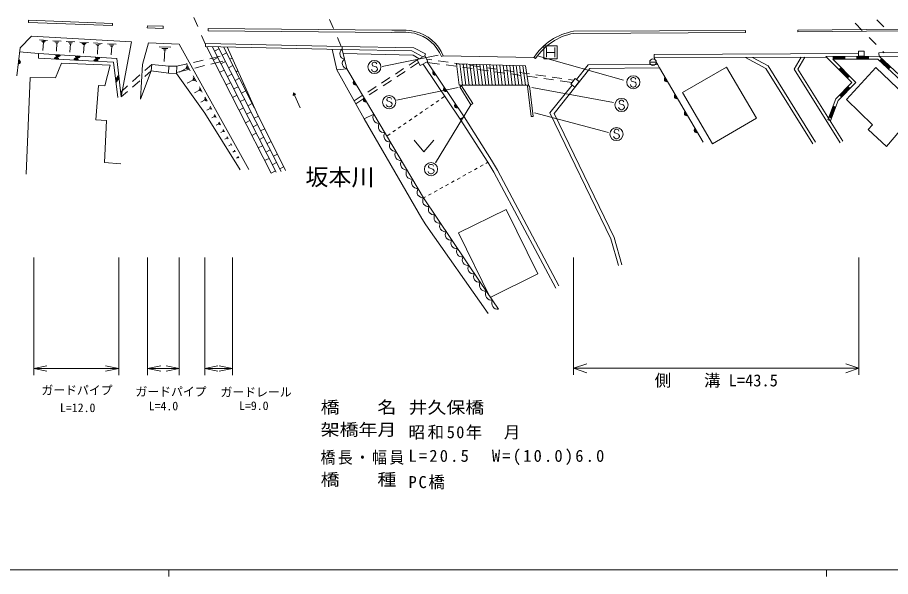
# Model space of a CAD drawing. Units: millimetres, scale not verified. Extents: x 40000 to 680000, y 20000 to 380000.
# Drawn here: x 144993 to 277715, y 204000 to 288946 of the extents above; entities that cross this region are included whole.
import ezdxf
from ezdxf.enums import TextEntityAlignment as Align

# ---------------------------------------------------------------- set-up
doc = ezdxf.new("R2010")
doc.units = ezdxf.units.MM
doc.header["$LTSCALE"] = 1000
for name, color, linetype, lineweight in [('M-BGD', 7, 'Continuous', 13), ('M-BMK-OTRS', 5, 'Continuous', 13), ('M-STR-HTXT', 7, 'Continuous', 13), ('M-STR-STR1', 1, 'Continuous', 13), ('M-STR-STRC', 7, 'Continuous', 13), ('M-TTL-BAND', 7, 'Continuous', 13)]:
    doc.layers.add(name, color=color, linetype=linetype, lineweight=lineweight)
doc.layers.add('M-BGD-HTXT', color=7, linetype='Continuous')
doc.styles.add('ＭＳ ゴシック', font='')
doc.styles.get('ＭＳ ゴシック').set_extended_font_data('MS Gothic')

msp = doc.modelspace()

# ---------------------------------------------------------------- linework, layer by layer
at = {"layer": 'M-BGD'}
for p, q in [((173970, 287255), (201905, 286992)), ((147122, 286098), (145389, 284331)), ((162351, 285255), (147122, 286098)), ((148326, 285530), (149572, 285461)), ((148629, 285357), (149252, 285323)), ((150363, 285417), (151625, 285348)), ((144889, 280099), (145389, 284331)), ((148776, 285193), (149088, 285176)), ((148932, 285184), (148863, 283938)), ((150670, 285242), (151301, 285207)), ((150819, 285076), (151134, 285058)), ((150976, 285067), (150907, 283804)), ((152416, 285304), (153695, 285233)), ((152727, 285126), (153367, 285091)), ((152878, 284957), (153198, 284940)), ((153038, 284949), (152967, 283669)), ((154486, 285189), (155782, 285118)), ((154801, 285009), (155449, 284973)), ((154954, 284838), (155278, 284820)), ((155116, 284829), (155044, 283532)), ((156573, 285074), (157887, 285001)), ((156892, 284891), (157549, 284855)), ((157047, 284718), (157376, 284700)), ((157211, 284709), (157139, 283395)), ((158677, 284957), (160008, 284884)), ((159000, 284773), (159666, 284736)), ((159157, 284597), (159490, 284578)), ((159324, 284588), (159250, 283256)), ((160777, 276865), (162351, 285255)), ((164892, 285116), (169597, 284908)), ((166525, 284494), (168295, 284422)), ((166958, 284254), (167844, 284218)), ((180182, 265854), (169597, 284908)), ((173749, 284555), (183544, 265281)), ((173804, 284448), (174004, 284549)), ((184315, 265419), (174600, 284536)), ((174959, 283829), (175628, 284169)), ((185087, 265557), (175451, 284517)), ((181046, 275162), (176302, 284497)), ((193518, 280967), (192817, 284123)), ((194329, 284089), (195074, 281155)), ((145320, 283744), (148189, 283481)), ((148201, 282767), (148189, 283481)), ((167171, 284024), (167613, 284006)), ((167392, 284015), (167320, 282245)), ((174212, 282677), (175809, 283043)), ((174778, 282531), (175446, 282871)), ((176115, 283211), (176783, 283550)), ((177270, 282592), (177640, 282780)), ((209458, 283003), (209732, 283118)), ((223511, 282880), (223763, 282714)), ((241778, 283331), (272899, 283485)), ((275983, 283074), (267878, 283035)), ((267878, 283035), (271819, 279051)), ((268977, 283041), (268979, 282591)), ((270778, 282959), (268978, 282951)), ((270778, 282869), (268978, 282861)), ((270779, 282779), (268979, 282771)), ((270779, 282599), (270777, 283049)), ((272577, 283058), (272579, 282608)), ((274378, 282976), (272578, 282968)), ((274378, 282886), (272578, 282878)), ((274379, 282796), (272579, 282788)), ((274379, 282706), (272579, 282698)), ((274379, 282616), (274377, 283066)), ((289500, 270365), (275983, 283074)), ((164354, 280875), (165404, 281814)), ((169203, 281529), (170800, 281895)), ((170625, 281390), (170775, 281119)), ((170670, 281947), (171272, 280863)), ((170685, 281601), (170986, 281059)), ((171775, 282119), (173237, 282454)), ((171958, 281262), (173413, 281626)), ((174383, 281868), (176198, 282321)), ((175933, 281912), (176602, 282252)), ((177089, 281294), (177757, 281634)), ((205765, 282518), (204531, 281714)), ((204755, 281301), (205982, 282105)), ((207164, 282634), (207970, 282518)), ((207290, 282204), (212877, 273836)), ((209156, 281871), (207345, 282122)), ((208959, 282376), (210444, 282162)), ((211632, 281527), (210147, 281733)), ((211434, 282020), (212919, 281807)), ((214109, 281183), (212623, 281389)), ((213909, 281665), (215393, 281451)), ((241105, 282168), (242105, 282168)), ((275805, 282623), (268951, 282590)), ((268951, 282590), (272450, 279052)), ((270779, 282689), (268979, 282681)), ((289192, 270037), (275805, 282623)), ((276386, 282695), (276078, 282367)), ((277451, 281200), (276139, 282433)), ((277513, 281265), (276201, 282498)), ((277574, 281331), (276263, 282564)), ((277636, 281396), (276324, 282629)), ((277389, 281134), (277698, 281462)), ((162490, 279209), (163608, 280209)), ((165304, 280825), (163681, 276529)), ((165304, 280825), (164358, 279997)), ((169173, 280567), (170988, 281020)), ((170700, 281255), (169617, 280653)), ((171706, 280082), (172217, 279163)), ((175752, 280614), (176420, 280954)), ((176907, 279996), (177576, 280336)), ((178245, 280675), (178518, 280815)), ((195074, 281155), (199154, 274263)), ((203693, 281168), (202436, 280349)), ((202664, 279931), (203919, 280753)), ((216585, 280839), (215099, 281045)), ((216383, 281309), (217868, 281096)), ((219061, 280495), (217575, 280702)), ((218858, 280953), (220343, 280740)), ((221537, 280152), (220052, 280358)), ((221332, 280598), (222817, 280385)), ((223807, 280242), (225292, 280029)), ((270197, 281331), (269877, 281014)), ((269941, 281078), (271207, 279798)), ((270005, 281141), (271271, 279861)), ((270069, 281204), (271335, 279924)), ((270133, 281267), (271399, 279988)), ((271143, 279735), (271463, 280051)), ((163605, 279339), (162476, 278351)), ((171732, 279495), (170813, 278984)), ((171668, 279610), (171795, 279380)), ((171719, 279788), (171974, 279329)), ((176726, 278698), (177394, 279037)), ((178063, 279377), (178732, 279717)), ((179219, 278759), (179397, 278849)), ((201599, 279803), (200342, 278985)), ((200573, 278561), (201828, 279383)), ((224014, 279808), (222528, 280014)), ((226490, 279464), (225004, 279670)), ((226282, 279887), (227766, 279673)), ((229292, 279075), (227480, 279326)), ((228756, 279531), (229562, 279415)), ((271819, 279051), (269387, 276570)), ((272450, 279052), (269775, 276322)), ((160693, 277604), (161744, 278543)), ((161723, 277693), (160777, 276865)), ((172668, 277897), (171898, 277470)), ((172615, 277994), (172721, 277801)), ((172647, 278389), (173074, 277619)), ((172657, 278143), (172871, 277758)), ((177881, 278079), (178550, 278419)), ((179037, 277461), (179706, 277800)), ((186922, 277098), (186940, 277517)), ((187962, 275235), (186940, 277517)), ((186940, 277517), (187264, 277251)), ((199504, 278439), (198247, 277620)), ((198482, 277191), (199737, 278013)), ((271296, 278389), (270036, 277103)), ((271360, 278326), (270100, 277040)), ((271425, 278263), (270165, 276977)), ((271489, 278200), (270229, 276914)), ((271553, 278137), (271232, 278452)), ((173518, 276447), (172884, 276095)), ((173430, 276606), (173606, 276289)), ((173500, 276852), (173853, 276218)), ((177700, 276781), (178368, 277121)), ((178855, 276162), (179524, 276502)), ((180193, 276842), (180276, 276884)), ((187264, 277251), (186922, 277098)), ((197409, 277074), (196175, 276270)), ((196419, 275839), (197645, 276643)), ((208643, 276069), (209056, 276351)), ((209468, 276634), (209962, 276972)), ((269387, 276570), (268178, 273391)), ((269775, 276322), (268598, 273231)), ((269972, 277166), (270293, 276851)), ((174289, 275131), (173778, 274847)), ((174218, 275258), (174360, 275003)), ((174275, 275457), (174559, 274946)), ((178674, 274864), (179342, 275204)), ((180011, 275544), (180680, 275884)), ((206993, 274939), (207405, 275221)), ((207818, 275504), (208230, 275786)), ((269062, 275461), (268421, 273778)), ((269146, 275429), (268505, 273746)), ((269230, 275397), (268590, 273714)), ((269314, 275364), (268674, 273682)), ((269398, 275332), (268977, 275493)), ((174977, 273928), (174525, 273677)), ((174914, 274041), (175040, 273815)), ((174964, 274217), (175215, 273765)), ((179830, 274246), (180498, 274586)), ((180985, 273627), (181620, 273950)), ((204517, 273244), (204930, 273526)), ((205343, 273809), (205755, 274091)), ((206168, 274374), (206580, 274656)), ((268337, 273810), (268758, 273650)), ((175628, 272783), (175221, 272557)), ((175571, 272885), (175684, 272682)), ((175617, 273043), (175842, 272636)), ((179648, 272948), (180317, 273287)), ((180804, 272329), (181472, 272669)), ((202867, 272114), (203280, 272396)), ((203692, 272679), (204105, 272961)), ((268598, 273231), (268178, 273391)), ((176253, 271683), (175890, 271482)), ((176203, 271774), (176303, 271593)), ((176243, 271915), (176445, 271552)), ((176845, 270832), (177023, 270511)), ((180622, 271031), (181291, 271371)), ((181959, 271710), (182580, 272026)), ((201136, 270928), (201630, 271267)), ((202042, 271549), (202455, 271832)), ((176934, 270672), (176533, 270449)), ((177500, 269652), (177150, 269457)), ((177423, 269792), (177578, 269512)), ((181596, 269114), (182265, 269454)), ((181778, 270412), (182446, 270752)), ((182933, 269794), (183539, 270102)), ((205289, 270320), (206789, 268520)), ((206789, 268520), (208289, 270320)), ((178045, 268672), (177743, 268504)), ((177978, 268793), (178112, 268551)), ((182752, 268496), (183420, 268835)), ((183907, 267877), (184499, 268178)), ((178567, 267731), (178312, 267589)), ((178511, 267833), (178624, 267629)), ((182570, 267198), (183239, 267537)), ((183726, 266579), (184394, 266919)), ((216204, 266774), (216498, 266938)), ((183544, 265281), (184213, 265621)), ((184881, 265960), (185458, 266253)), ((213580, 265319), (214018, 265562)), ((214455, 265804), (214892, 266047)), ((215329, 266289), (215767, 266532)), ((211831, 264349), (212268, 264592)), ((212706, 264834), (213143, 265077)), ((209208, 262894), (209645, 263137)), ((210082, 263379), (210519, 263622)), ((210957, 263864), (211394, 264107)), ((206727, 261518), (207021, 261682)), ((207459, 261924), (207896, 262167)), ((208333, 262409), (208770, 262652))]:
    msp.add_line(p, q, dxfattribs=at)
for points in [[(146671, 288520), (159447, 288039), (159435, 287721), (146659, 288203)], [(164745, 287696), (167164, 287612), (167153, 287293), (164734, 287377)], [(263643, 287023), (289762, 287282), (289765, 287000), (263646, 286742)], [(205765, 282518), (206910, 283118), (207367, 282245), (206223, 281645)], [(272838, 283065), (273699, 283069), (273695, 283838), (272834, 283833)], [(168003, 281566), (169203, 281529), (169169, 280426), (167969, 280463)], [(246112, 277527), (250639, 269749), (257326, 273641), (252799, 281419)], [(282029, 275139), (275457, 281321), (271021, 276484), (274982, 272650), (274320, 271910), (277107, 269320)], [(230401, 279204), (229720, 278346), (229102, 278837), (229784, 279695)], [(212498, 278567), (214194, 275856), (213935, 275695), (212239, 278405)], [(222531, 278497), (223083, 273879), (223400, 273917), (222848, 278535)], [(212024, 256209), (216831, 246413), (224081, 249971), (219274, 259767)]]:
    msp.add_lwpolyline(points, close=True, dxfattribs=at)
for points in [[(201902, 286666), (173967, 286929), (173970, 287255)], [(229532, 286846), (255688, 286976), (255689, 286665), (229534, 286535)], [(163681, 276529), (164009, 281800), (164892, 285116)], [(185746, 265675), (181310, 274573), (176877, 284484)], [(206599, 282955), (204966, 283856), (194329, 284089)], [(194364, 284514), (205226, 284337), (207003, 283412), (206910, 283118)], [(148189, 283481), (160120, 282698), (160777, 276865)], [(160258, 276801), (159593, 282147), (148201, 282767)], [(194482, 283488), (205146, 283202), (206034, 282659)], [(267982, 282921), (241780, 282792), (241778, 283331)], [(241780, 282792), (242604, 281276), (249222, 269993)], [(265921, 269726), (258748, 281187), (255642, 282860)], [(266297, 269990), (259122, 281585), (256744, 282866)], [(270067, 269917), (263077, 281083), (264131, 282902)], [(270477, 270174), (263641, 281093), (264692, 282905)], [(146307, 265152), (146904, 279839), (150770, 279794), (151672, 282024), (159110, 281674), (158299, 278555), (157299, 278589), (156885, 273390), (158552, 273301), (158244, 266899), (160727, 266699)], [(168003, 281566), (165404, 281814), (165304, 280825), (167969, 280463)], [(212877, 273836), (212315, 273478), (206660, 281874)], [(242315, 281808), (231738, 281743), (229984, 279536)], [(169169, 280426), (173484, 274404), (178833, 265806)], [(195074, 281155), (193518, 280967), (197703, 273568)], [(242604, 281276), (231996, 281211), (226562, 274373), (235691, 255495), (236861, 251382)], [(229302, 278678), (225936, 274443), (235190, 255304), (236348, 251236)], [(216531, 243965), (207079, 257417), (206446, 258384), (199909, 269673), (197703, 273568), (199154, 274263)], [(199154, 274263), (206727, 261518), (215315, 248731), (218131, 244615)], [(226833, 247837), (217396, 265436), (216498, 266938), (212315, 273478)], [(227309, 248148), (217977, 265763), (217065, 267288), (212877, 273836)]]:
    msp.add_lwpolyline(points, dxfattribs=at)
msp.add_circle((241605, 282168), 500, dxfattribs=at)
for centre, radius, start, end in [((203198, 274680), 12056, 79.75958, 96.1751), ((203029, 273115), 13923, 80.22944, 94.63305), ((203879, 280678), 6340, 22.62961, 76.20002), ((231136, 277858), 9130, 100.11533, 146.6282), ((203874, 280674), 6051, 22.64573, 75.95823), ((231112, 277881), 8797, 100.33764, 146.67168), ((194828, 283435), 822, 127.31741, 261.15892), ((150899, 282566), 354, 5.67968, 168.08486), ((150899, 282566), 283, 7.90372, 165.86082), ((150899, 282566), 212, 11.65005, 162.11449), ((150899, 282566), 142, 19.36178, 154.40276), ((151164, 283340), 354, 185.04176, 347.44694), ((151164, 283340), 283, 187.2658, 345.2229), ((151164, 283340), 212, 191.01213, 341.47658), ((151164, 283340), 142, 198.72386, 333.76485), ((151164, 283340), 100, 209.04152, 323.44718), ((153894, 282403), 354, 5.67968, 168.08486), ((154158, 283144), 354, 185.04176, 347.44694), ((154158, 283144), 283, 187.2658, 345.2229), ((154158, 283144), 212, 191.01213, 341.47658), ((154158, 283144), 142, 198.72386, 333.76485), ((154158, 283144), 100, 209.04152, 323.44718), ((157151, 282947), 354, 185.04176, 347.44694), ((157151, 282947), 283, 187.2658, 345.2229), ((157151, 282947), 212, 191.01213, 341.47658), ((157151, 282947), 142, 198.72386, 333.76485), ((157151, 282947), 100, 209.04152, 323.44718), ((145085, 282221), 354, 272.0614, 74.46658), ((145085, 282221), 283, 274.28544, 72.24254), ((145085, 282221), 212, 278.03176, 68.49621), ((145085, 282221), 142, 285.74349, 60.78448), ((145085, 282221), 100, 296.06116, 50.46682), ((150899, 282566), 100, 29.67944, 144.0851), ((153894, 282403), 283, 7.90372, 165.86082), ((153894, 282403), 212, 11.65005, 162.11449), ((153894, 282403), 142, 19.36178, 154.40276), ((153894, 282403), 100, 29.67944, 144.0851), ((156890, 282240), 354, 5.67968, 168.08486), ((156890, 282240), 283, 7.90372, 165.86082), ((156890, 282240), 212, 11.65005, 162.11449), ((156890, 282240), 142, 19.36178, 154.40276), ((156890, 282240), 100, 29.67944, 144.0851), ((195200, 281968), 822, 127.31741, 261.15892), ((160502, 279787), 354, 105.22142, 267.62659), ((160502, 279787), 283, 107.44546, 265.40256), ((208463, 280545), 354, 132.52455, 294.92973), ((208463, 280545), 283, 134.74859, 292.70569), ((208463, 280545), 212, 138.49491, 288.95936), ((208463, 280545), 142, 146.20664, 281.24763), ((208463, 280545), 100, 156.52431, 270.92997), ((159872, 279467), 354, 285.88555, 88.29073), ((159872, 279467), 283, 288.10959, 86.06669), ((159872, 279467), 212, 291.85591, 82.32036), ((159872, 279467), 142, 299.56764, 74.60863), ((159872, 279467), 100, 309.88531, 64.29097), ((160502, 279787), 212, 111.19178, 261.65623), ((160502, 279787), 142, 118.90351, 253.9445), ((160502, 279787), 100, 129.22117, 243.62684), ((196396, 279028), 354, 129.42442, 291.8296), ((196396, 279028), 283, 131.64846, 289.60556), ((196396, 279028), 212, 135.39478, 285.85923), ((196396, 279028), 142, 143.10651, 278.1475), ((196396, 279028), 100, 153.42418, 267.82984), ((243683, 279543), 354, 129.18971, 291.59489), ((243683, 279543), 283, 131.41375, 289.37085), ((243683, 279543), 212, 135.16008, 285.62453), ((243683, 279543), 142, 142.87181, 277.9128), ((243683, 279543), 100, 153.18947, 267.59514), ((210128, 278050), 354, 132.52455, 294.92973), ((210128, 278050), 283, 134.74859, 292.70569), ((210128, 278050), 212, 138.49491, 288.95936), ((210128, 278050), 142, 146.20664, 281.24763), ((210128, 278050), 100, 156.52431, 270.92997), ((197925, 276446), 354, 129.42442, 291.8296), ((197925, 276446), 283, 131.64846, 289.60556), ((197925, 276446), 212, 135.39478, 285.85923), ((197925, 276446), 142, 143.10651, 278.1475), ((197925, 276446), 100, 153.42418, 267.82984), ((245200, 276956), 354, 129.18971, 291.59489), ((245200, 276956), 283, 131.41375, 289.37085), ((245200, 276956), 212, 135.16008, 285.62453), ((245200, 276956), 142, 142.87181, 277.9128), ((245200, 276956), 100, 153.18947, 267.59514), ((211794, 275555), 354, 132.52455, 294.92973), ((211794, 275555), 283, 134.74859, 292.70569), ((211794, 275555), 212, 138.49491, 288.95936), ((211794, 275555), 142, 146.20664, 281.24763), ((211794, 275555), 100, 156.52431, 270.92997), ((199943, 273774), 928, 148.19605, 273.24088), ((246718, 274368), 354, 129.18971, 291.59489), ((246718, 274368), 283, 131.41375, 289.37085), ((246718, 274368), 212, 135.16008, 285.62453), ((246718, 274368), 142, 142.87181, 277.9128), ((246718, 274368), 100, 153.18947, 267.59514), ((200784, 272358), 928, 148.19605, 273.24088), ((201626, 270942), 928, 148.19605, 273.24088), ((248236, 271780), 354, 129.18971, 291.59489), ((248236, 271780), 283, 131.41375, 289.37085), ((248236, 271780), 212, 135.16008, 285.62453), ((248236, 271780), 142, 142.87181, 277.9128), ((248236, 271780), 100, 153.18947, 267.59514), ((202467, 269526), 928, 148.19605, 273.24088), ((203309, 268110), 928, 148.19605, 273.24088), ((204150, 266694), 928, 148.19605, 273.24088), ((204992, 265277), 928, 148.19605, 273.24088), ((205833, 263861), 928, 148.19605, 273.24088), ((206674, 262445), 928, 148.19605, 273.24088), ((207441, 261070), 843, 147.90199, 279.86924), ((208300, 259792), 843, 147.90199, 279.86924), ((209159, 258513), 843, 147.90199, 279.86924), ((210018, 257234), 843, 147.90199, 279.86924), ((210876, 255955), 843, 147.90199, 279.86924), ((211735, 254677), 843, 147.90199, 279.86924), ((212594, 253398), 843, 147.90199, 279.86924), ((213453, 252119), 843, 147.90199, 279.86924), ((214312, 250841), 843, 147.90199, 279.86924), ((215170, 249562), 843, 147.90199, 279.86924), ((216148, 248294), 941, 152.32237, 276.43832), ((217087, 246922), 941, 152.32237, 276.43832), ((218026, 245550), 941, 152.32237, 276.43832)]:
    msp.add_arc(centre, radius, start, end, dxfattribs=at)
at = {"layer": 'M-BMK-OTRS'}
for p, q in [((209732, 283118), (223511, 282880)), ((212640, 278673), (212230, 281879)), ((213144, 278673), (212736, 281865)), ((213648, 278673), (213241, 281851)), ((214153, 278673), (213747, 281837)), ((214657, 278673), (214253, 281823)), ((215161, 278673), (214759, 281809)), ((215665, 278673), (215265, 281795)), ((216169, 278672), (215771, 281781)), ((216673, 278672), (216277, 281768)), ((217177, 278672), (216782, 281754)), ((217681, 278672), (217288, 281740)), ((218185, 278672), (217794, 281726)), ((218689, 278672), (218300, 281712)), ((219194, 278672), (218806, 281698)), ((219698, 278672), (219312, 281684)), ((220202, 278671), (219818, 281670)), ((220706, 278671), (220324, 281656)), ((221210, 278671), (220829, 281643)), ((221714, 278671), (221335, 281629)), ((222218, 278671), (221841, 281615))]:
    msp.add_line(p, q, dxfattribs=at)
msp.add_lwpolyline([(212136, 278673), (211724, 281893), (222244, 281604), (222655, 278671)], close=True, dxfattribs=at)
at = {"layer": 'M-STR-HTXT'}
for p, q in [((147477, 252484), (147477, 234598)), ((160384, 252484), (160384, 234598)), ((164770, 252484), (164770, 234598)), ((169579, 252484), (169579, 234598)), ((173459, 252484), (173459, 234598)), ((177677, 252484), (177677, 234598)), ((229542, 252484), (229542, 234641)), ((272903, 252484), (272903, 234641)), ((229542, 235641), (231542, 236307)), ((272903, 235641), (270903, 236307)), ((147477, 235598), (149477, 235998)), ((147477, 235598), (160384, 235598)), ((147477, 235598), (149477, 235198)), ((160384, 235598), (158384, 235998)), ((160384, 235598), (158384, 235198)), ((164770, 235598), (166770, 235998)), ((164770, 235598), (169579, 235598)), ((164770, 235598), (166770, 235198)), ((169579, 235598), (167579, 235998)), ((169579, 235598), (167579, 235198)), ((173459, 235598), (175459, 235998)), ((173459, 235598), (177677, 235598)), ((173459, 235598), (175459, 235198)), ((177677, 235598), (175677, 235998)), ((177677, 235598), (175677, 235198)), ((229542, 235641), (272903, 235641)), ((229542, 235641), (231542, 234974)), ((272903, 235641), (270903, 234974))]:
    msp.add_line(p, q, dxfattribs=at)
at = {"layer": 'M-STR-STR1'}
for p, q in [((171807, 288946), (172397, 287567)), ((193031, 287269), (192434, 288646)), ((272351, 288059), (273403, 286990)), ((276680, 287508), (275628, 288578)), ((172986, 286188), (173573, 284815)), ((194225, 284517), (193628, 285893)), ((274455, 285920), (275507, 284851)), ((276559, 283782), (276750, 283588))]:
    msp.add_line(p, q, dxfattribs=at)
for points in [[(173577, 284985), (194364, 284514), (194354, 284088), (173567, 284559)], [(275956, 283577), (281283, 283648), (281291, 283063), (275964, 282992)]]:
    msp.add_lwpolyline(points, close=True, dxfattribs=at)
at = {"layer": 'M-STR-STRC'}
for p, q in [((225035, 282647), (225035, 284647)), ((225035, 284647), (227035, 284647)), ((225410, 284397), (225410, 282897)), ((226660, 284397), (226660, 282897)), ((227035, 284647), (227035, 282647)), ((200426, 281479), (208957, 283228)), ((237115, 279402), (224220, 283084)), ((225410, 283647), (226660, 283647)), ((198982, 282059), (198891, 281877)), ((198891, 281877), (198891, 281786)), ((198891, 281786), (198982, 281604)), ((199164, 282150), (198982, 282059)), ((198982, 281604), (199528, 281422)), ((199346, 282150), (199164, 282150)), ((199528, 282059), (199346, 282150)), ((199619, 281877), (199528, 282059)), ((199528, 281422), (199619, 281332)), ((227035, 282647), (225035, 282647)), ((198891, 280877), (198800, 281059)), ((198982, 280786), (198891, 280877)), ((199164, 280695), (198982, 280786)), ((199346, 280695), (199164, 280695)), ((199528, 280786), (199346, 280695)), ((199619, 280877), (199528, 280786)), ((199619, 281332), (199710, 281150)), ((199710, 281059), (199619, 280877)), ((199710, 281150), (199710, 281059)), ((238251, 278557), (238160, 278739)), ((238342, 279739), (238251, 279557)), ((238251, 279557), (238251, 279466)), ((238251, 279466), (238342, 279284)), ((238523, 279830), (238342, 279739)), ((238342, 279284), (238887, 279102)), ((238705, 279830), (238523, 279830)), ((238887, 279739), (238705, 279830)), ((238978, 279557), (238887, 279739)), ((238887, 279102), (238978, 279011)), ((238978, 279011), (239069, 278830)), ((239069, 278739), (238978, 278557)), ((239069, 278830), (239069, 278739)), ((212007, 278329), (202625, 276396)), ((235605, 276004), (223203, 278293)), ((238342, 278466), (238251, 278557)), ((238523, 278375), (238342, 278466)), ((238705, 278375), (238523, 278375)), ((238887, 278466), (238705, 278375)), ((238978, 278557), (238887, 278466)), ((201232, 276716), (201141, 276534)), ((201141, 276534), (201141, 276443)), ((201141, 276443), (201232, 276262)), ((201414, 276807), (201232, 276716)), ((201232, 276262), (201777, 276080)), ((201595, 276807), (201414, 276807)), ((201777, 276716), (201595, 276807)), ((201868, 276534), (201777, 276716)), ((201777, 276080), (201868, 275989)), ((236542, 276289), (236451, 276107)), ((236451, 276107), (236451, 276017)), ((236724, 276380), (236542, 276289)), ((236906, 276380), (236724, 276380)), ((237087, 276289), (236906, 276380)), ((237178, 276107), (237087, 276289)), ((201141, 275534), (201050, 275716)), ((201232, 275443), (201141, 275534)), ((201414, 275352), (201232, 275443)), ((201595, 275352), (201414, 275352)), ((201777, 275443), (201595, 275352)), ((201868, 275534), (201777, 275443)), ((201868, 275989), (201959, 275807)), ((201959, 275716), (201868, 275534)), ((201959, 275807), (201959, 275716)), ((208531, 266872), (213935, 275695)), ((236451, 275107), (236360, 275289)), ((236451, 276017), (236542, 275835)), ((236542, 275017), (236451, 275107)), ((236542, 275835), (237087, 275653)), ((236724, 274926), (236542, 275017)), ((236906, 274926), (236724, 274926)), ((237087, 275017), (236906, 274926)), ((237087, 275653), (237178, 275562)), ((237178, 275107), (237087, 275017)), ((237178, 275562), (237269, 275380)), ((237269, 275289), (237178, 275107)), ((237269, 275380), (237269, 275289)), ((234837, 271450), (223594, 274438)), ((235701, 270683), (235610, 270865)), ((235792, 271865), (235701, 271683)), ((235701, 271683), (235701, 271592)), ((235701, 271592), (235792, 271411)), ((235974, 271956), (235792, 271865)), ((235792, 271411), (236338, 271229)), ((236156, 271956), (235974, 271956)), ((236338, 271865), (236156, 271956)), ((236428, 271683), (236338, 271865)), ((236338, 271229), (236428, 271138)), ((236428, 271138), (236519, 270956)), ((236519, 270865), (236428, 270683)), ((236519, 270956), (236519, 270865)), ((235792, 270592), (235701, 270683)), ((235974, 270501), (235792, 270592)), ((236156, 270501), (235974, 270501)), ((236338, 270592), (236156, 270501)), ((236428, 270683), (236338, 270592)), ((207496, 265355), (207405, 265537)), ((207587, 266537), (207496, 266355)), ((207496, 266355), (207496, 266264)), ((207496, 266264), (207587, 266082)), ((207769, 266628), (207587, 266537)), ((207587, 266082), (208132, 265900)), ((207951, 266628), (207769, 266628)), ((208132, 266537), (207951, 266628)), ((208223, 266355), (208132, 266537)), ((208132, 265900), (208223, 265809)), ((208223, 265809), (208314, 265628)), ((208314, 265537), (208223, 265355)), ((208314, 265628), (208314, 265537)), ((207587, 265264), (207496, 265355)), ((207769, 265173), (207587, 265264)), ((207951, 265173), (207769, 265173)), ((208132, 265264), (207951, 265173)), ((208223, 265355), (208132, 265264))]:
    msp.add_line(p, q, dxfattribs=at)
for centre in [(199255, 281422), (238614, 279102), (201505, 276080), (236815, 275653), (236065, 271229), (207860, 265900)]:
    msp.add_circle(centre, 1000, dxfattribs=at)
at = {"layer": 'M-TTL-BAND'}
for p, q in [((40000, 205000), (579000, 205000)), ((168000, 205000), (168000, 204000)), ((268000, 205000), (268000, 204000))]:
    msp.add_line(p, q, dxfattribs=at)

# ---------------------------------------------------------------- texts
at = {"layer": 'M-BGD', "style": 'ＭＳ ゴシック', "width": 1.15}
for s, p in [('橋\u3000\u3000名', (191084, 228262)), ('井久保橋', (204442, 228220)), ('架橋年月', (191084, 224857)), ('橋\u3000\u3000種', (191084, 217275))]:
    msp.add_text(s, height=1833, dxfattribs=at).set_placement(p, align=Align.BOTTOM_LEFT)
at = {"layer": 'M-BGD', "char_height": 1833, "attachment_point": 7, "style": 'ＭＳ ゴシック'}
for s, insert in [('\\T1.16;昭和50年\u3000月', (204442, 224815)), ('\\T1.16;\\W0.9;橋長・幅員', (191084, 220983)), ('\\T1.27;L=20.5\u3000W=(10.0)6.0', (204442, 220940)), ('\\T1.21;PC橋', (204442, 217233))]:
    msp.add_mtext(s, dxfattribs=dict(at, insert=insert))
at = {"layer": 'M-BGD-HTXT', "style": 'ＭＳ ゴシック'}
msp.add_text('坂本川', height=2566, dxfattribs=at).set_placement((194013, 262638), align=Align.BOTTOM_CENTER)
at = {"layer": 'M-STR-HTXT', "style": 'ＭＳ ゴシック'}
for s, height, p in [('側\u3000\u3000溝 L=43.5', 1833, (251222, 232341)), ('ガードパイプ', 1320, (154043, 231248)), ('ガードパイプ', 1320, (168337, 231023)), ('ガードレール', 1320, (181267, 230948)), ('L=12.0', 1320, (154150, 228587)), ('L=4.0', 1320, (167185, 228862)), ('L=9.0', 1320, (180920, 228899))]:
    msp.add_text(s, height=height, dxfattribs=at).set_placement(p, align=Align.BOTTOM_CENTER)

doc.saveas('drawing.dxf')
